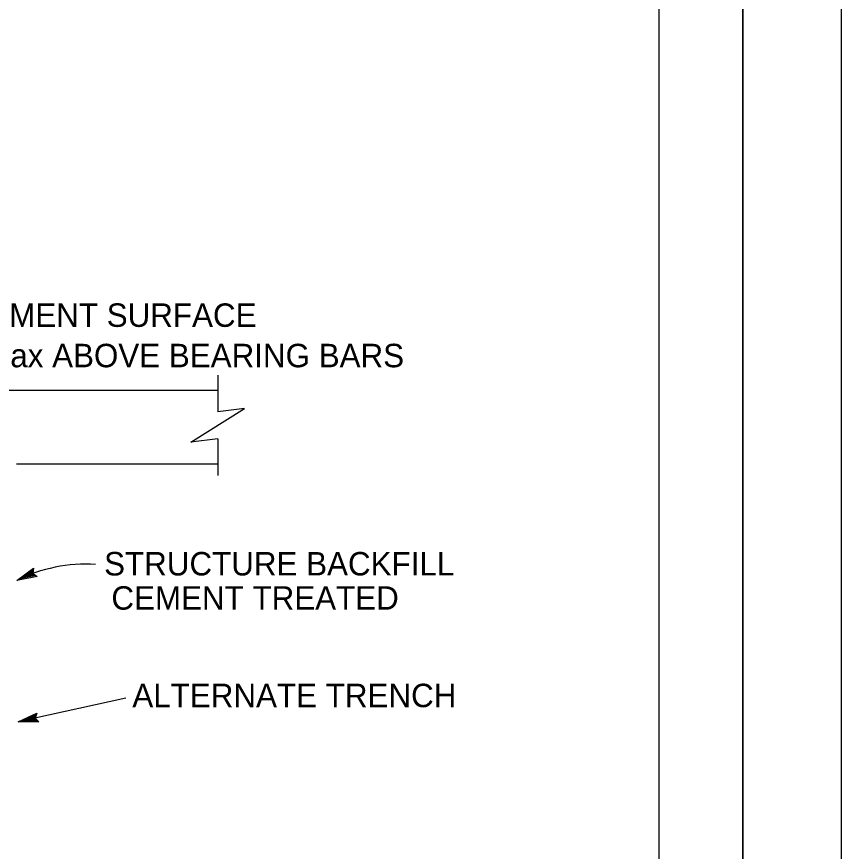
# Model space of a CAD drawing. Extents: x -894 to 866, y -476 to 714.
# Drawn here: x 619.8 to 866, y -224.7 to 24.5 of the extents above; entities that cross this region are included whole.
import ezdxf

# ---------------------------------------------------------------- set-up
doc = ezdxf.new("R2010")
doc.units = 0
for name, color, linetype in [('10 Sheet Format', 7, 'Continuous'), ('56 Stage 3 Anno', 7, 'Continuous'), ('57 Undefined', 7, 'Continuous'), ('60 Nongeo Data', 7, 'Continuous')]:
    doc.layers.add(name, color=color, linetype=linetype)

msp = doc.modelspace()

# ---------------------------------------------------------------- linework, layer by layer
at = {"layer": '10 Sheet Format'}
for p, q in [((836.58, 668.96), (836.58, -431.04)), ((811.55, -406.04), (811.55, 643.96))]:
    msp.add_line(p, q, dxfattribs=at)
for points in [[(-894.04, 713.56), (865.96, 713.56), (865.96, -476.44), (-894.04, -476.44)], [(-863.43, -431.04), (836.58, -431.04), (836.58, 668.96), (-863.43, 668.96)]]:
    msp.add_lwpolyline(points, close=True, dxfattribs=at)
at = {"layer": '56 Stage 3 Anno'}
for p, q in [((619.82, -143.79), (624.8, -140.18)), ((621.1, -143.23), (624.73, -140.6)), ((622.36, -142.69), (624.7, -140.99)), ((623.63, -142.14), (624.63, -141.41)), ((624.86, -141.9), (623.63, -142.14)), ((624.8, -140.18), (624.59, -141.71)), ((624.59, -141.71), (625.86, -142.62)), ((624.8, -140.18), (624.8, -140.18)), ((625.86, -142.62), (619.82, -143.79)), ((619.82, -143.79), (619.82, -143.79)), ((625.52, -142.38), (621.09, -143.24)), ((625.16, -142.15), (622.36, -142.69)), ((625.86, -142.62), (625.86, -142.62)), ((652.37, -178.99), (620.19, -186.03)), ((620.19, -186.03), (625.77, -183.45)), ((621.55, -185.73), (625.62, -183.85)), ((622.89, -185.44), (625.52, -184.22)), ((625.77, -183.45), (625.27, -184.92)), ((625.77, -183.45), (625.77, -183.45)), ((626.34, -186.05), (620.19, -186.03)), ((620.19, -186.03), (620.19, -186.03)), ((626.05, -185.75), (621.54, -185.73)), ((625.75, -185.45), (622.89, -185.44)), ((624.24, -185.14), (625.36, -184.62)), ((625.5, -185.15), (624.24, -185.14)), ((625.27, -184.92), (626.34, -186.05)), ((626.34, -186.05), (626.34, -186.05))]:
    msp.add_line(p, q, dxfattribs=at)
msp.add_arc((640.65, -186.06), 47.13, 86.738, 116.226, dxfattribs=at)
at = {"layer": '60 Nongeo Data'}
for p, q in [((679.8, -82.53), (679.8, -93.53)), ((564.72, -87.04), (679.72, -87.04)), ((679.8, -101.53), (679.8, -112.53)), ((619.72, -109.04), (679.72, -109.04))]:
    msp.add_line(p, q, dxfattribs=at)
msp.add_lwpolyline([(679.8, -101.53), (671.8, -102.53), (687.8, -92.53), (679.8, -93.53)], dxfattribs=at)

# ---------------------------------------------------------------- texts
at = {"layer": '57 Undefined'}
for s, p in [('PAVEMENT SURFACE', (592.55, -68.12)), ('1/4" Max ABOVE BEARING BARS', (591.13, -80.18)), ('STRUCTURE BACKFILL', (645.87, -142.32)), ('CEMENT TREATED', (648.04, -152.54)), ('ALTERNATE TRENCH', (654.3, -181.64))]:
    msp.add_text(s, height=7, dxfattribs=at).set_placement(p)

doc.saveas('drawing.dxf')
